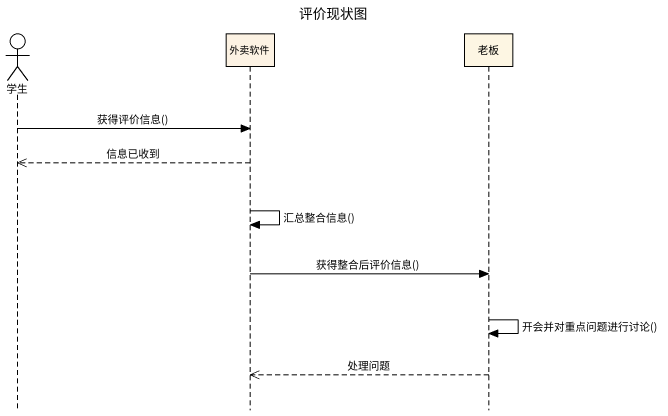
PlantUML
@startuml
title 评价现状图
hide footbox
actor 学生
participant 外卖软件 #FCF2E3
participant 老板

学生 -> 外卖软件 : 获得评价信息()
外卖软件 -->> 学生 : 信息已收到
外卖软件 -> 外卖软件 : 汇总整合信息()
外卖软件 -> 老板 : 获得整合后评价信息()
老板 -> 老板 : 开会并对重点问题进行讨论()
老板 -->> 外卖软件 : 处理问题
@enduml
